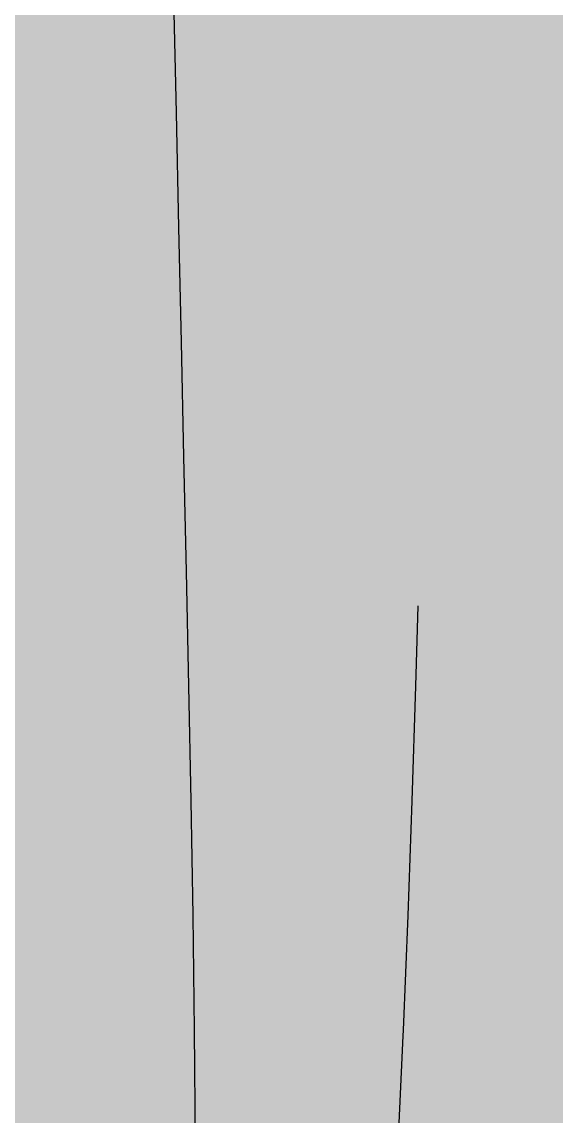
# Model space of a CAD drawing. Header units: inches. Extents: x 79.49066 to 79.49309, y 16.68944 to 16.6915.
# Drawn here: x 79.4924062 to 79.4924981, y 16.6910437 to 16.691232 of the extents above; entities that cross this region are included whole.
import ezdxf

# ---------------------------------------------------------------- set-up
doc = ezdxf.new("R2010")
doc.units = ezdxf.units.IN
doc.header["$MEASUREMENT"] = 0
doc.layers.add('Contours_csv_excel_file_grd', color=7, linetype='CONTINUOUS')

msp = doc.modelspace()

# ---------------------------------------------------------------- hatches: boundary and pattern name
at = {"layer": 'Contours_csv_excel_file_grd', "true_color": 0x009b64}
msp.add_hatch(color=124, dxfattribs=at).paths.add_polyline_path([(79.49188692, 16.689519), (79.49189553, 16.68953874), (79.49189678, 16.68954111), (79.49190607, 16.68955847), (79.49190624, 16.68955874), (79.49191661, 16.68957476), (79.49191881, 16.68957821), (79.49192579, 16.68958779), (79.49193319, 16.68959795), (79.49193643, 16.68960201), (79.49194454, 16.68961252), (79.49194853, 16.68961769), (79.49195626, 16.6896272), (79.49196322, 16.68963628), (79.49196409, 16.68963742), (79.49197609, 16.68965374), (79.4919785, 16.68965716), (79.49198114, 16.68966103), (79.49199197, 16.6896769), (79.49199591, 16.68968282), (79.49199993, 16.68968901), (79.49200488, 16.68969664), (79.49201574, 16.68971433), (79.49201695, 16.68971637), (79.49201861, 16.68971933), (79.49202803, 16.68973611), (79.49203557, 16.68975052), (79.49203698, 16.68975336), (79.49203823, 16.68975585), (79.49204775, 16.68977559), (79.49205534, 16.68979225), (79.49205539, 16.68979236), (79.4920567, 16.68979532), (79.49206512, 16.68981506), (79.49207306, 16.6898348), (79.49207381, 16.68983671), (79.49207522, 16.68984036), (79.49208055, 16.68985454), (79.49208759, 16.68987427), (79.49209233, 16.68988843), (79.49209421, 16.68989401), (79.49209504, 16.68989662), (79.49210042, 16.68991375), (79.49210627, 16.68993348), (79.49211105, 16.68995059), (79.49211178, 16.68995322), (79.49211487, 16.68996476), (79.49211703, 16.68997296), (79.49212204, 16.6899927), (79.49212688, 16.69001243), (79.49213022, 16.69002645), (79.49213158, 16.69003217), (79.4921347, 16.69004549), (79.4921362, 16.69005191), (79.4921408, 16.69007165), (79.4921454, 16.69009138), (79.49215005, 16.69011112), (79.49215042, 16.69011266), (79.49215452, 16.69012974), (79.49215479, 16.69013086), (79.49215966, 16.6901506), (79.4921647, 16.69017033), (79.49216991, 16.69019007), (79.49217094, 16.69019389), (79.49217435, 16.69020648), (79.49217526, 16.69020981), (79.49218076, 16.69022955), (79.49218635, 16.69024928), (79.49219152, 16.69026718), (79.49219205, 16.69026902), (79.49219417, 16.69027627), (79.49219787, 16.69028876), (79.49220384, 16.69030849), (79.49220999, 16.69032823), (79.49221204, 16.69033459), (79.492214, 16.6903407), (79.49221636, 16.69034797), (79.49222294, 16.69036771), (79.49222961, 16.69038744), (79.49223263, 16.69039668), (79.49223383, 16.69040036), (79.49223605, 16.69040718), (79.4922426, 16.69042692), (79.49224929, 16.69044666), (79.49225292, 16.69045725), (79.49225365, 16.69045938), (79.49225608, 16.69046639), (79.49226299, 16.69048613), (79.4922701, 16.69050587), (79.49227316, 16.69051407), (79.49227348, 16.69051492), (79.49227749, 16.69052561), (79.4922852, 16.69054534), (79.49229329, 16.69056508), (79.4922933, 16.6905651), (79.49229353, 16.69056564), (79.49230175, 16.69058482), (79.49231057, 16.69060456), (79.49231313, 16.69061015), (79.49231403, 16.69061208), (79.49231972, 16.69062429), (79.49232914, 16.69064403), (79.49233296, 16.69065188), (79.49233454, 16.69065507), (79.49233884, 16.69066377), (79.49234874, 16.69068351), (79.49235278, 16.69069154), (79.49235503, 16.69069595), (79.49235873, 16.69070324), (79.49236867, 16.69072298), (79.49237261, 16.69073104), (79.49237513, 16.69073619), (79.49237831, 16.69074272), (79.49238719, 16.69076245), (79.49239243, 16.69077575), (79.49239508, 16.69078219), (79.49239537, 16.69078299), (79.4924023, 16.69080193), (79.49240903, 16.69082167), (79.49241226, 16.69083182), (79.49241543, 16.6908414), (79.49241887, 16.69085268), (79.49242146, 16.69086114), (79.49242677, 16.69088088), (79.49242966, 16.69090062), (79.49243165, 16.69092035), (79.49243209, 16.69092611), (79.49243319, 16.69094009), (79.49243435, 16.69095983), (79.49243518, 16.69097957), (79.4924357, 16.6909993), (79.49243595, 16.69101904), (79.49243598, 16.69103878), (79.49243584, 16.69105852), (79.49243557, 16.69107825), (79.49243522, 16.69109799), (79.49243483, 16.69111773), (79.49243442, 16.69113746), (79.492434, 16.6911572), (79.49243365, 16.69117339), (79.49243357, 16.69117694), (79.49243314, 16.69119668), (79.49243269, 16.69121641), (79.49243223, 16.69123615), (79.49243209, 16.69124234), (79.49243176, 16.69125589), (79.49243129, 16.69127563), (79.49243081, 16.69129536), (79.49243035, 16.6913151), (79.49242991, 16.69133484), (79.49242951, 16.69135458), (79.49242917, 16.69137431), (79.4924289, 16.69139405), (79.49242873, 16.69141379), (79.49242869, 16.69143353), (79.49242878, 16.69145326), (79.49242903, 16.691473), (79.49237291, 16.691473), (79.4923737, 16.69145326), (79.49237467, 16.69143353), (79.49237579, 16.69141379), (79.49237702, 16.69139405), (79.49237835, 16.69137431), (79.49237975, 16.69135458), (79.49238119, 16.69133484), (79.49238264, 16.6913151), (79.4923841, 16.69129536), (79.49238554, 16.69127563), (79.49238695, 16.69125589), (79.49238789, 16.69124234), (79.49238832, 16.69123615), (79.49238964, 16.69121641), (79.49239094, 16.69119668), (79.4923922, 16.69117694), (79.49239243, 16.69117339), (79.49239347, 16.6911572), (79.49239477, 16.69113746), (79.4923961, 16.69111773), (79.49239747, 16.69109799), (79.49239886, 16.69107825), (79.49240021, 16.69105852), (79.49240146, 16.69103878), (79.49240251, 16.69101904), (79.4924033, 16.6909993), (79.49240378, 16.69097957), (79.49240389, 16.69095983), (79.49240358, 16.69094009), (79.49240301, 16.69092611), (79.49240278, 16.69092035), (79.49240133, 16.69090062), (79.49239874, 16.69088088), (79.4923946, 16.69086114), (79.49239243, 16.69085268), (79.4923897, 16.6908414), (79.4923871, 16.69083182), (79.49238435, 16.69082167), (79.4923786, 16.69080193), (79.49237261, 16.69078299), (79.49237237, 16.69078219), (79.49236997, 16.69077575), (79.49236501, 16.69076245), (79.49235596, 16.69074272), (79.49235278, 16.69073619), (79.49235025, 16.69073104), (79.4923463, 16.69072298), (79.49233657, 16.69070324), (79.49233296, 16.69069595), (79.4923308, 16.69069154), (79.49232687, 16.69068351), (79.49231729, 16.69066377), (79.49231313, 16.69065507), (79.49231162, 16.69065188), (79.49230792, 16.69064403), (79.49229881, 16.69062429), (79.4922933, 16.69061208), (79.49229245, 16.69061015), (79.49228996, 16.69060456), (79.49228143, 16.69058482), (79.49227348, 16.69056564), (79.49227326, 16.6905651), (79.49227325, 16.69056508), (79.4922654, 16.69054534), (79.49225788, 16.69052561), (79.49225397, 16.69051492), (79.49225365, 16.69051407), (79.49225066, 16.69050587), (79.49224369, 16.69048613), (79.49223691, 16.69046639), (79.49223454, 16.69045938), (79.49223383, 16.69045725), (79.49223028, 16.69044666), (79.49222377, 16.69042692), (79.49221739, 16.69040718), (79.49221519, 16.69040036), (79.492214, 16.69039668), (79.49221104, 16.69038744), (79.49220465, 16.69036771), (79.49219834, 16.69034797), (79.49219608, 16.6903407), (79.49219417, 16.69033459), (79.49219222, 16.69032823), (79.49218627, 16.69030849), (79.4921805, 16.69028876), (79.49217694, 16.69027627), (79.49217487, 16.69026902), (79.49217435, 16.69026718), (79.49216937, 16.69024928), (79.49216397, 16.69022955), (79.49215869, 16.69020981), (79.49215782, 16.69020648), (79.49215452, 16.69019389), (79.49215353, 16.69019007), (79.49214852, 16.69017033), (79.49214365, 16.6901506), (79.49213894, 16.69013086), (79.49213868, 16.69012974), (79.4921347, 16.69011266), (79.49213434, 16.69011112), (79.49212983, 16.69009138), (79.49212535, 16.69007165), (79.49212084, 16.69005191), (79.49211935, 16.69004549), (79.49211625, 16.69003217), (79.49211487, 16.69002645), (79.4921115, 16.69001243), (79.49210654, 16.6899927), (79.49210132, 16.68997296), (79.49209903, 16.68996476), (79.49209581, 16.68995322), (79.49209504, 16.68995059), (79.49208998, 16.68993348), (79.49208379, 16.68991375), (79.49207805, 16.68989662), (79.49207718, 16.68989401), (79.49207522, 16.68988843), (79.49207013, 16.68987427), (79.4920626, 16.68985454), (79.49205687, 16.68984036), (79.49205539, 16.68983671), (79.49205459, 16.6898348), (79.49204607, 16.68981506), (79.49203702, 16.68979532), (79.49203561, 16.68979236), (79.49203557, 16.68979225), (79.49202738, 16.68977559), (79.49201709, 16.68975585), (79.49201574, 16.68975336), (79.49201414, 16.68975052), (79.49200602, 16.68973611), (79.49199591, 16.68971933), (79.49199406, 16.68971637), (79.49199274, 16.68971433), (79.49198123, 16.68969664), (79.49197609, 16.68968901), (79.49197176, 16.68968282), (79.49196762, 16.6896769), (79.49195626, 16.68966103), (79.4919533, 16.68965716), (79.49195054, 16.68965374), (79.49193737, 16.68963742), (79.49193643, 16.68963628), (79.49192878, 16.6896272), (79.49192076, 16.68961769), (79.49191661, 16.68961252), (79.49190783, 16.68960201), (79.49190443, 16.68959795), (79.49189678, 16.68958779), (79.49188933, 16.68957821), (79.49188714, 16.68957476), (79.49187696, 16.68955874), (79.49187679, 16.68955847), (79.49186832, 16.68954111), (79.49186715, 16.68953874), (79.49185933, 16.689519)])
at = {"layer": 'Contours_csv_excel_file_grd', "true_color": 0x008a75}
msp.add_hatch(color=136, dxfattribs=at).paths.add_polyline_path([(79.49191487, 16.689519), (79.49191661, 16.68952283), (79.49192384, 16.68953874), (79.49192513, 16.68954111), (79.49193461, 16.68955847), (79.49193643, 16.68956132), (79.49194488, 16.68957476), (79.49194705, 16.68957821), (79.49195626, 16.68959125), (79.49196089, 16.68959795), (79.49196387, 16.68960201), (79.49197541, 16.68961769), (79.49197609, 16.68961858), (79.49198232, 16.6896272), (79.49198972, 16.68963742), (79.49199591, 16.68964631), (79.49200099, 16.68965374), (79.49200333, 16.68965716), (79.49201574, 16.68967602), (79.49201631, 16.6896769), (79.49202001, 16.68968282), (79.49202865, 16.68969664), (79.49203557, 16.68970858), (79.49203874, 16.68971433), (79.49203987, 16.68971637), (79.49204992, 16.68973611), (79.49205539, 16.68974746), (79.4920568, 16.68975052), (79.49205926, 16.68975585), (79.49206804, 16.68977559), (79.49207511, 16.68979236), (79.49207522, 16.68979261), (79.49207633, 16.68979532), (79.49208414, 16.68981506), (79.49209153, 16.6898348), (79.49209352, 16.68984036), (79.49209504, 16.6898446), (79.49209851, 16.68985454), (79.49210509, 16.68987427), (79.49211127, 16.68989401), (79.49211205, 16.68989662), (79.49211487, 16.68990611), (79.49211709, 16.68991375), (79.49212258, 16.68993348), (79.49212778, 16.68995322), (79.49213068, 16.68996476), (79.49213275, 16.68997296), (79.4921347, 16.68998088), (79.49213756, 16.6899927), (79.49214227, 16.69001243), (79.49214694, 16.69003217), (79.49215008, 16.69004549), (79.49215159, 16.69005191), (79.49215452, 16.6900643), (79.49215627, 16.69007165), (79.49216099, 16.69009138), (79.49216576, 16.69011112), (79.49217036, 16.69012974), (79.49217063, 16.69013086), (79.49217435, 16.69014548), (79.49217566, 16.6901506), (79.49218088, 16.69017033), (79.49218629, 16.69019007), (79.49219092, 16.69020648), (79.49219187, 16.69020981), (79.49219417, 16.69021786), (79.49219758, 16.69022955), (79.49220338, 16.69024928), (79.49220926, 16.69026902), (79.49221145, 16.69027627), (79.492214, 16.69028467), (79.49221525, 16.69028876), (79.49222138, 16.69030849), (79.49222772, 16.69032823), (79.49223188, 16.6903407), (79.49223383, 16.69034653), (79.49223431, 16.69034797), (79.4922411, 16.69036771), (79.49224789, 16.69038744), (79.49225225, 16.69040036), (79.49225365, 16.6904045), (79.49225457, 16.69040718), (79.49226139, 16.69042692), (79.49226829, 16.69044666), (79.49227275, 16.69045938), (79.49227348, 16.69046147), (79.49227521, 16.69046639), (79.49228222, 16.69048613), (79.49228945, 16.69050587), (79.49229291, 16.69051492), (79.4922933, 16.69051595), (79.49229701, 16.69052561), (79.49230496, 16.69054534), (79.49231313, 16.69056466), (79.49231331, 16.69056508), (79.49231332, 16.6905651), (79.49232208, 16.69058482), (79.49233121, 16.69060456), (79.49233296, 16.69060824), (79.49233388, 16.69061015), (79.49234071, 16.69062429), (79.49235047, 16.69064403), (79.49235278, 16.69064864), (79.49235444, 16.69065188), (79.4923605, 16.69066377), (79.49237067, 16.69068351), (79.49237261, 16.69068728), (79.49237482, 16.69069154), (79.4923809, 16.69070324), (79.49239097, 16.69072298), (79.49239243, 16.69072598), (79.49239494, 16.69073104), (79.49240073, 16.69074272), (79.49240985, 16.69076245), (79.49241226, 16.69076817), (79.4924156, 16.69077575), (79.49241843, 16.69078219), (79.49242644, 16.69080193), (79.49243209, 16.69081682), (79.492434, 16.69082167), (79.49243767, 16.69083182), (79.49244113, 16.6908414), (79.49244759, 16.69086114), (79.49245191, 16.69087718), (79.49245294, 16.69088088), (79.49245699, 16.69090062), (79.49246016, 16.69092035), (79.49246092, 16.69092611), (79.49246279, 16.69094009), (79.49246501, 16.69095983), (79.49246687, 16.69097957), (79.49246844, 16.6909993), (79.49246976, 16.69101904), (79.49247086, 16.69103878), (79.49247174, 16.69105754), (79.49247179, 16.69105852), (79.49247258, 16.69107825), (79.49247328, 16.69109799), (79.4924739, 16.69111773), (79.49247446, 16.69113746), (79.49247499, 16.6911572), (79.49247549, 16.69117694), (79.49247598, 16.69119668), (79.49247645, 16.69121641), (79.49247691, 16.69123615), (79.49247705, 16.69124234), (79.49247737, 16.69125589), (79.49247784, 16.69127563), (79.49247832, 16.69129536), (79.49247883, 16.6913151), (79.49247938, 16.69133484), (79.49247998, 16.69135458), (79.49248065, 16.69137431), (79.4924814, 16.69139405), (79.49248226, 16.69141379), (79.49248322, 16.69143353), (79.49248432, 16.69145326), (79.49248557, 16.691473), (79.49242903, 16.691473), (79.49242878, 16.69145326), (79.49242869, 16.69143353), (79.49242873, 16.69141379), (79.4924289, 16.69139405), (79.49242917, 16.69137431), (79.49242951, 16.69135458), (79.49242991, 16.69133484), (79.49243035, 16.6913151), (79.49243081, 16.69129536), (79.49243129, 16.69127563), (79.49243176, 16.69125589), (79.49243209, 16.69124234), (79.49243223, 16.69123615), (79.49243269, 16.69121641), (79.49243314, 16.69119668), (79.49243357, 16.69117694), (79.492434, 16.6911572), (79.49243442, 16.69113746), (79.49243483, 16.69111773), (79.49243522, 16.69109799), (79.49243557, 16.69107825), (79.49243584, 16.69105852), (79.49243584, 16.69105754), (79.49243598, 16.69103878), (79.49243595, 16.69101904), (79.4924357, 16.6909993), (79.49243518, 16.69097957), (79.49243435, 16.69095983), (79.49243319, 16.69094009), (79.49243209, 16.69092611), (79.49243165, 16.69092035), (79.49242966, 16.69090062), (79.49242677, 16.69088088), (79.49242578, 16.69087718), (79.49242146, 16.69086114), (79.49241543, 16.6908414), (79.49241226, 16.69083182), (79.49240903, 16.69082167), (79.49240738, 16.69081682), (79.4924023, 16.69080193), (79.49239508, 16.69078219), (79.49239243, 16.69077575), (79.49238945, 16.69076817), (79.49238719, 16.69076245), (79.49237831, 16.69074272), (79.49237261, 16.69073104), (79.49237014, 16.69072598), (79.49236867, 16.69072298), (79.49235873, 16.69070324), (79.49235278, 16.69069154), (79.49235064, 16.69068728), (79.49234874, 16.69068351), (79.49233884, 16.69066377), (79.49233296, 16.69065188), (79.49233138, 16.69064864), (79.49232914, 16.69064403), (79.49231972, 16.69062429), (79.49231313, 16.69061015), (79.49231225, 16.69060824), (79.49231057, 16.69060456), (79.49230175, 16.69058482), (79.4922933, 16.6905651), (79.49229329, 16.69056508), (79.49229312, 16.69056466), (79.4922852, 16.69054534), (79.49227749, 16.69052561), (79.49227387, 16.69051595), (79.49227348, 16.69051492), (79.4922701, 16.69050587), (79.49226299, 16.69048613), (79.49225608, 16.69046639), (79.49225437, 16.69046147), (79.49225365, 16.69045938), (79.49224929, 16.69044666), (79.4922426, 16.69042692), (79.49223605, 16.69040718), (79.49223518, 16.6904045), (79.49223383, 16.69040036), (79.49222961, 16.69038744), (79.49222294, 16.69036771), (79.49221636, 16.69034797), (79.49221589, 16.69034653), (79.492214, 16.6903407), (79.49220999, 16.69032823), (79.49220384, 16.69030849), (79.49219787, 16.69028876), (79.49219666, 16.69028467), (79.49219417, 16.69027627), (79.49219205, 16.69026902), (79.49218635, 16.69024928), (79.49218076, 16.69022955), (79.4921775, 16.69021786), (79.49217526, 16.69020981), (79.49217435, 16.69020648), (79.49216991, 16.69019007), (79.4921647, 16.69017033), (79.49215966, 16.6901506), (79.4921584, 16.69014548), (79.49215479, 16.69013086), (79.49215452, 16.69012974), (79.49215005, 16.69011112), (79.4921454, 16.69009138), (79.4921408, 16.69007165), (79.49213909, 16.6900643), (79.4921362, 16.69005191), (79.4921347, 16.69004549), (79.49213158, 16.69003217), (79.49212688, 16.69001243), (79.49212204, 16.6899927), (79.49211904, 16.68998088), (79.49211703, 16.68997296), (79.49211487, 16.68996476), (79.49211178, 16.68995322), (79.49210627, 16.68993348), (79.49210042, 16.68991375), (79.49209802, 16.68990611), (79.49209504, 16.68989662), (79.49209421, 16.68989401), (79.49208759, 16.68987427), (79.49208055, 16.68985454), (79.49207681, 16.6898446), (79.49207522, 16.68984036), (79.49207306, 16.6898348), (79.49206512, 16.68981506), (79.4920567, 16.68979532), (79.4920555, 16.68979261), (79.49205539, 16.68979236), (79.49204775, 16.68977559), (79.49203823, 16.68975585), (79.49203557, 16.68975052), (79.49203396, 16.68974746), (79.49202803, 16.68973611), (79.49201695, 16.68971637), (79.49201574, 16.68971433), (79.49201221, 16.68970858), (79.49200488, 16.68969664), (79.49199591, 16.68968282), (79.49199197, 16.6896769), (79.49199137, 16.68967602), (79.4919785, 16.68965716), (79.49197609, 16.68965374), (79.49197063, 16.68964631), (79.49196409, 16.68963742), (79.49195626, 16.6896272), (79.49194925, 16.68961858), (79.49194853, 16.68961769), (79.49193643, 16.68960201), (79.49193319, 16.68959795), (79.4919283, 16.68959125), (79.49191881, 16.68957821), (79.49191661, 16.68957476), (79.49190791, 16.68956132), (79.49190607, 16.68955847), (79.49189678, 16.68954111), (79.49189553, 16.68953874), (79.49188859, 16.68952283), (79.49188692, 16.689519)])
at = {"layer": 'Contours_csv_excel_file_grd', "true_color": 0x007a85}
msp.add_hatch(color=136, dxfattribs=at).paths.add_polyline_path([(79.49194252, 16.689519), (79.49194427, 16.68952283), (79.49195151, 16.68953874), (79.49195626, 16.68954747), (79.49196218, 16.68955847), (79.49196395, 16.68956132), (79.49197448, 16.68957821), (79.49197609, 16.68958055), (79.49198335, 16.68959125), (79.4919879, 16.68959795), (79.49199591, 16.68960929), (79.49200175, 16.68961769), (79.49200236, 16.68961858), (79.4920153, 16.68963742), (79.49201574, 16.68963807), (79.49202119, 16.68964631), (79.49202836, 16.68965716), (79.49203557, 16.6896685), (79.49204021, 16.68967602), (79.49204075, 16.6896769), (79.49205246, 16.68969664), (79.49205539, 16.68970214), (79.4920586, 16.68970858), (79.49206248, 16.68971637), (79.4920716, 16.68973611), (79.49207522, 16.68974425), (79.49207659, 16.68974746), (79.49208019, 16.68975585), (79.49208828, 16.68977559), (79.4920949, 16.68979261), (79.49209504, 16.68979298), (79.49209592, 16.68979532), (79.49210316, 16.68981506), (79.49211001, 16.6898348), (79.49211325, 16.6898446), (79.49211487, 16.68984951), (79.49211649, 16.68985454), (79.49212262, 16.68987427), (79.49212838, 16.68989401), (79.4921317, 16.68990611), (79.4921338, 16.68991375), (79.4921347, 16.68991714), (79.49213891, 16.68993348), (79.49214378, 16.68995322), (79.49214847, 16.68997296), (79.49215032, 16.68998088), (79.49215308, 16.6899927), (79.49215452, 16.68999884), (79.49215767, 16.69001243), (79.49216229, 16.69003217), (79.49216699, 16.69005191), (79.49216999, 16.6900643), (79.49217176, 16.69007165), (79.49217435, 16.69008225), (79.49217659, 16.69009138), (79.49218146, 16.69011112), (79.49218644, 16.69013086), (79.49219029, 16.69014548), (79.49219163, 16.6901506), (79.49219417, 16.69015992), (79.49219705, 16.69017033), (79.49220269, 16.69019007), (79.49220852, 16.69020981), (79.49221093, 16.69021786), (79.492214, 16.69022808), (79.49221445, 16.69022955), (79.49222045, 16.69024928), (79.49222649, 16.69026902), (79.49223134, 16.69028467), (79.49223261, 16.69028876), (79.49223383, 16.69029259), (79.49223889, 16.69030849), (79.49224538, 16.69032823), (79.49225162, 16.69034653), (79.49225211, 16.69034797), (79.49225365, 16.69035236), (79.49225903, 16.69036771), (79.492266, 16.69038744), (79.49227207, 16.6904045), (79.49227302, 16.69040718), (79.49227348, 16.69040845), (79.4922802, 16.69042692), (79.49228732, 16.69044666), (79.49229256, 16.69046147), (79.4922933, 16.69046358), (79.4922943, 16.69046639), (79.49230134, 16.69048613), (79.49230871, 16.69050587), (79.49231267, 16.69051595), (79.49231313, 16.69051714), (79.49231648, 16.69052561), (79.4923247, 16.69054534), (79.49233296, 16.69056417), (79.49233318, 16.69056466), (79.49233337, 16.69056508), (79.4923425, 16.69058482), (79.49235199, 16.69060456), (79.49235278, 16.69060618), (79.49235382, 16.69060824), (79.49236187, 16.69062429), (79.49237197, 16.69064403), (79.49237261, 16.69064526), (79.49237438, 16.69064864), (79.49238233, 16.69066377), (79.49239243, 16.69068291), (79.49239275, 16.69068351), (79.49239476, 16.69068728), (79.49240325, 16.69070324), (79.49241226, 16.69072056), (79.49241355, 16.69072298), (79.49241509, 16.69072598), (79.49242366, 16.69074272), (79.49243209, 16.69076012), (79.49243327, 16.69076245), (79.49243595, 16.69076817), (79.49244254, 16.69078219), (79.49245121, 16.69080193), (79.49245191, 16.69080366), (79.49245745, 16.69081682), (79.49245949, 16.69082167), (79.49246707, 16.6908414), (79.49247174, 16.69085513), (79.49247386, 16.69086114), (79.49247869, 16.69087718), (79.4924798, 16.69088088), (79.4924848, 16.69090062), (79.49248907, 16.69092035), (79.49249157, 16.69093371), (79.49249282, 16.69094009), (79.49249617, 16.69095983), (79.49249913, 16.69097957), (79.49250178, 16.6909993), (79.49250417, 16.69101904), (79.49250634, 16.69103878), (79.49250822, 16.69105754), (79.49250832, 16.69105852), (79.49251016, 16.69107825), (79.49251139, 16.69109247), (79.49251189, 16.69109799), (79.49251353, 16.69111773), (79.4925151, 16.69113746), (79.49251661, 16.6911572), (79.49251808, 16.69117694), (79.49251953, 16.69119668), (79.49252095, 16.69121641), (79.49252236, 16.69123615), (79.49252378, 16.69125589), (79.49252521, 16.69127563), (79.49252665, 16.69129536), (79.49252814, 16.6913151), (79.49252966, 16.69133484), (79.49253122, 16.69135417), (79.49253125, 16.69135458), (79.49253292, 16.69137431), (79.49253467, 16.69139405), (79.49253652, 16.69141379), (79.49253848, 16.69143353), (79.49254056, 16.69145326), (79.49254277, 16.691473), (79.49248557, 16.691473), (79.49248432, 16.69145326), (79.49248322, 16.69143353), (79.49248226, 16.69141379), (79.4924814, 16.69139405), (79.49248065, 16.69137431), (79.49247998, 16.69135458), (79.49247997, 16.69135417), (79.49247938, 16.69133484), (79.49247883, 16.6913151), (79.49247832, 16.69129536), (79.49247784, 16.69127563), (79.49247737, 16.69125589), (79.49247691, 16.69123615), (79.49247645, 16.69121641), (79.49247598, 16.69119668), (79.49247549, 16.69117694), (79.49247499, 16.6911572), (79.49247446, 16.69113746), (79.4924739, 16.69111773), (79.49247328, 16.69109799), (79.49247309, 16.69109247), (79.49247258, 16.69107825), (79.49247179, 16.69105852), (79.49247174, 16.69105754), (79.49247086, 16.69103878), (79.49246976, 16.69101904), (79.49246844, 16.6909993), (79.49246687, 16.69097957), (79.49246501, 16.69095983), (79.49246279, 16.69094009), (79.49246194, 16.69093371), (79.49246016, 16.69092035), (79.49245699, 16.69090062), (79.49245294, 16.69088088), (79.49245191, 16.69087718), (79.49244759, 16.69086114), (79.49244563, 16.69085513), (79.49244113, 16.6908414), (79.492434, 16.69082167), (79.49243209, 16.69081682), (79.4924271, 16.69080366), (79.49242644, 16.69080193), (79.49241843, 16.69078219), (79.49241226, 16.69076817), (79.49240985, 16.69076245), (79.49240877, 16.69076012), (79.49240073, 16.69074272), (79.49239243, 16.69072598), (79.49239097, 16.69072298), (79.49238974, 16.69072056), (79.4923809, 16.69070324), (79.49237261, 16.69068728), (79.49237067, 16.69068351), (79.49237037, 16.69068291), (79.4923605, 16.69066377), (79.49235278, 16.69064864), (79.49235109, 16.69064526), (79.49235047, 16.69064403), (79.49234071, 16.69062429), (79.49233296, 16.69060824), (79.49233198, 16.69060618), (79.49233121, 16.69060456), (79.49232208, 16.69058482), (79.49231331, 16.69056508), (79.49231313, 16.69056466), (79.49231292, 16.69056417), (79.49230496, 16.69054534), (79.49229701, 16.69052561), (79.49229376, 16.69051714), (79.4922933, 16.69051595), (79.49228945, 16.69050587), (79.49228222, 16.69048613), (79.49227521, 16.69046639), (79.49227422, 16.69046358), (79.49227348, 16.69046147), (79.49226829, 16.69044666), (79.49226139, 16.69042692), (79.49225501, 16.69040845), (79.49225457, 16.69040718), (79.49225365, 16.6904045), (79.49224789, 16.69038744), (79.4922411, 16.69036771), (79.49223582, 16.69035236), (79.49223431, 16.69034797), (79.49223383, 16.69034653), (79.49222772, 16.69032823), (79.49222138, 16.69030849), (79.49221644, 16.69029259), (79.49221525, 16.69028876), (79.492214, 16.69028467), (79.49220926, 16.69026902), (79.49220338, 16.69024928), (79.49219758, 16.69022955), (79.49219715, 16.69022808), (79.49219417, 16.69021786), (79.49219187, 16.69020981), (79.49218629, 16.69019007), (79.49218088, 16.69017033), (79.49217812, 16.69015992), (79.49217566, 16.6901506), (79.49217435, 16.69014548), (79.49217063, 16.69013086), (79.49216576, 16.69011112), (79.49216099, 16.69009138), (79.49215881, 16.69008225), (79.49215627, 16.69007165), (79.49215452, 16.6900643), (79.49215159, 16.69005191), (79.49214694, 16.69003217), (79.49214227, 16.69001243), (79.49213903, 16.68999884), (79.49213756, 16.6899927), (79.4921347, 16.68998088), (79.49213275, 16.68997296), (79.49212778, 16.68995322), (79.49212258, 16.68993348), (79.49211804, 16.68991714), (79.49211709, 16.68991375), (79.49211487, 16.68990611), (79.49211127, 16.68989401), (79.49210509, 16.68987427), (79.49209851, 16.68985454), (79.49209676, 16.68984951), (79.49209504, 16.6898446), (79.49209153, 16.6898348), (79.49208414, 16.68981506), (79.49207633, 16.68979532), (79.49207537, 16.68979298), (79.49207522, 16.68979261), (79.49206804, 16.68977559), (79.49205926, 16.68975585), (79.49205539, 16.68974746), (79.49205384, 16.68974425), (79.49204992, 16.68973611), (79.49203987, 16.68971637), (79.49203557, 16.68970858), (79.49203184, 16.68970214), (79.49202865, 16.68969664), (79.49201631, 16.6896769), (79.49201574, 16.68967602), (79.49201079, 16.6896685), (79.49200333, 16.68965716), (79.49199591, 16.68964631), (79.49199017, 16.68963807), (79.49198972, 16.68963742), (79.49197609, 16.68961858), (79.49197541, 16.68961769), (79.49196923, 16.68960929), (79.49196089, 16.68959795), (79.49195626, 16.68959125), (79.4919487, 16.68958055), (79.49194705, 16.68957821), (79.49193643, 16.68956132), (79.49193461, 16.68955847), (79.49192861, 16.68954747), (79.49192384, 16.68953874), (79.49191661, 16.68952283), (79.49191487, 16.689519)])
at = {"layer": 'Contours_csv_excel_file_grd', "true_color": 0x000000}
for points in [[(79.49249175, 16.69122312), (79.49249208, 16.69122316), (79.4924921, 16.69122316), (79.49249238, 16.69122321), (79.49249239, 16.69122322), (79.49249264, 16.69122329), (79.49249264, 16.69122329), (79.49249287, 16.69122337), (79.49249287, 16.69122338), (79.49249305, 16.69122348), (79.49249307, 16.69122348), (79.49249321, 16.6912236), (79.49249323, 16.69122361), (79.49249334, 16.69122373), (79.49249336, 16.69122376), (79.49249345, 16.6912239), (79.49249348, 16.69122394), (79.49249355, 16.69122408), (79.49249358, 16.69122415), (79.49249364, 16.6912243), (79.49249367, 16.69122438), (79.49249371, 16.69122455), (79.49249373, 16.69122465), (79.49249376, 16.69122483), (79.49249378, 16.69122494), (79.4924938, 16.69122513), (79.49249384, 16.69122561), (79.49249383, 16.69122583), (79.49249382, 16.69122631), (79.49249379, 16.6912265), (79.49249378, 16.69122661), (79.49249374, 16.69122679), (79.49249372, 16.69122689), (79.49249367, 16.69122705), (79.49249365, 16.69122714), (79.49249358, 16.69122729), (79.49249356, 16.69122735), (79.49249347, 16.6912275), (79.49249345, 16.69122754), (79.49249334, 16.69122768), (79.49249332, 16.6912277), (79.49249318, 16.69122783), (79.49249316, 16.69122784), (79.49249298, 16.69122795), (79.49249297, 16.69122796), (79.49249274, 16.69122806), (79.49249273, 16.69122807), (79.49249247, 16.69122815), (79.49249247, 16.69122815), (79.49249216, 16.69122822), (79.49249215, 16.69122823), (79.49249182, 16.69122828), (79.49249177, 16.69122828), (79.49249127, 16.69122832), (79.49249104, 16.69122833), (79.49249027, 16.69122832), (79.49248993, 16.69122828), (79.49248991, 16.69122828), (79.49248964, 16.69122823), (79.49248963, 16.69122822), (79.49248937, 16.69122815), (79.49248937, 16.69122815), (79.49248915, 16.69122807), (79.49248914, 16.69122806), (79.49248896, 16.69122796), (79.49248895, 16.69122795), (79.49248881, 16.69122784), (79.49248879, 16.69122783), (79.49248868, 16.6912277), (79.49248865, 16.69122768), (79.49248856, 16.69122754), (79.49248853, 16.6912275), (79.49248846, 16.69122735), (79.49248843, 16.69122729), (79.49248838, 16.69122714), (79.49248835, 16.69122705), (79.49248831, 16.69122689), (79.49248828, 16.69122679), (79.49248825, 16.69122661), (79.49248823, 16.6912265), (79.49248822, 16.69122631), (79.49248818, 16.69122583), (79.49248818, 16.69122561), (79.4924882, 16.69122513), (79.49248822, 16.69122494), (79.49248823, 16.69122483), (79.49248827, 16.69122465), (79.49248829, 16.69122455), (79.49248834, 16.69122438), (79.49248836, 16.6912243), (79.49248843, 16.69122415), (79.49248846, 16.69122408), (79.49248854, 16.69122394), (79.49248857, 16.6912239), (79.49248868, 16.69122376), (79.4924887, 16.69122373), (79.49248884, 16.69122361), (79.49248886, 16.6912236), (79.49248904, 16.69122348), (79.49248905, 16.69122348), (79.49248927, 16.69122338), (79.49248928, 16.69122337), (79.49248955, 16.69122329), (79.49248955, 16.69122329), (79.49248985, 16.69122322), (79.49248987, 16.69122321), (79.49249019, 16.69122316), (79.49249024, 16.69122316), (79.49249075, 16.69122312), (79.49249098, 16.69122311)], [(79.49249173, 16.69121228), (79.49249165, 16.6912124), (79.49249163, 16.69121243), (79.49249137, 16.69121281), (79.49249133, 16.69121286), (79.49249107, 16.6912132), (79.49249102, 16.69121326), (79.49249076, 16.69121356), (79.49249068, 16.69121365), (79.49249042, 16.69121391), (79.49249032, 16.69121402), (79.49249008, 16.69121424), (79.49248995, 16.69121436), (79.49248971, 16.69121455), (79.49248955, 16.69121468), (79.49248933, 16.69121483), (79.49248913, 16.69121498), (79.49248894, 16.6912151), (79.49248869, 16.69121526), (79.49248853, 16.69121535), (79.49248824, 16.69121552), (79.49248812, 16.69121558), (79.49248776, 16.69121575), (79.49248769, 16.69121578), (79.49248727, 16.69121596), (79.49248725, 16.69121597), (79.49248678, 16.69121614), (79.49248675, 16.69121615), (79.4924863, 16.69121628), (79.49248622, 16.69121631), (79.49248581, 16.69121641), (79.49248567, 16.69121644), (79.4924853, 16.69121651), (79.4924851, 16.69121655), (79.49248477, 16.69121659), (79.49248452, 16.69121663), (79.49248423, 16.69121665), (79.49248391, 16.69121668), (79.49248366, 16.69121669), (79.49248329, 16.69121671), (79.49248278, 16.69121671), (79.49248273, 16.69121671), (79.49248229, 16.69121669), (79.49248215, 16.69121668), (79.49248181, 16.69121665), (79.49248161, 16.69121663), (79.49248134, 16.69121659), (79.49248108, 16.69121655), (79.49248087, 16.69121651), (79.49248057, 16.69121644), (79.49248042, 16.69121641), (79.49248007, 16.69121631), (79.49247999, 16.69121628), (79.49247959, 16.69121615), (79.49247956, 16.69121614), (79.49247914, 16.69121597), (79.49247913, 16.69121596), (79.49247874, 16.69121578), (79.49247868, 16.69121575), (79.49247836, 16.69121558), (79.49247826, 16.69121552), (79.49247799, 16.69121535), (79.49247785, 16.69121526), (79.49247763, 16.6912151), (79.49247747, 16.69121498), (79.49247729, 16.69121483), (79.49247711, 16.69121468), (79.49247696, 16.69121455), (79.49247677, 16.69121436), (79.49247665, 16.69121424), (79.49247645, 16.69121402), (79.49247636, 16.69121391), (79.49247615, 16.69121365), (79.49247608, 16.69121356), (79.49247587, 16.69121326), (79.49247582, 16.6912132), (79.49247561, 16.69121286), (79.49247557, 16.69121281), (79.49247537, 16.69121243), (79.49247535, 16.6912124), (79.49247529, 16.69121228)], [(79.49247408, 16.69120287), (79.49246526, 16.69120308), (79.49246554, 16.69121432), (79.49246553, 16.69121437), (79.49246551, 16.69121452), (79.49246549, 16.69121456), (79.49246543, 16.69121469), (79.49246538, 16.69121474), (79.49246528, 16.69121485), (79.49246519, 16.69121491), (79.49246507, 16.69121498), (79.49246493, 16.69121504), (79.4924648, 16.69121509), (79.49246462, 16.69121514), (79.49246449, 16.69121517), (79.49246424, 16.69121521), (79.49246413, 16.69121522), (79.49246379, 16.69121524), (79.49246371, 16.69121525), (79.49246328, 16.69121524), (79.49246308, 16.69121522), (79.49246291, 16.69121521), (79.49246275, 16.69121517), (79.4924626, 16.69121514), (79.49246248, 16.69121509), (79.49246235, 16.69121504), (79.49246227, 16.69121498), (79.49246215, 16.69121491), (79.4924621, 16.69121485), (79.49246201, 16.69121474), (79.49246199, 16.69121469), (79.49246193, 16.69121456), (79.49246192, 16.69121452), (79.49246189, 16.69121437), (79.49246189, 16.69121432), (79.49246162, 16.69120308), (79.49246161, 16.69120287)], [(79.49247729, 16.69120287), (79.49247728, 16.69120304), (79.49247728, 16.6912037), (79.49247728, 16.69120442), (79.49247728, 16.69120454), (79.49247732, 16.69120542), (79.49247742, 16.69120636), (79.49247744, 16.69120652), (79.49247755, 16.69120716), (79.49247756, 16.69120722), (79.49247769, 16.69120778), (79.49247774, 16.691208), (79.49247786, 16.69120837), (79.49247797, 16.69120872), (79.49247807, 16.69120895), (79.49247825, 16.69120937), (79.49247833, 16.69120951), (79.49247857, 16.69120995), (79.49247864, 16.69121004), (79.49247894, 16.69121046), (79.49247903, 16.69121055), (79.49247936, 16.69121091), (79.49247952, 16.69121104), (79.49247983, 16.6912113), (79.49248018, 16.69121152), (79.49248034, 16.69121162), (79.4924809, 16.69121187), (79.49248119, 16.69121197), (79.4924815, 16.69121207), (79.49248215, 16.6912122), (79.49248284, 16.69121227), (79.49248357, 16.69121228), (79.49247529, 16.69121228), (79.49247528, 16.69121227), (79.49247525, 16.6912122), (79.49247518, 16.69121207), (79.49247513, 16.69121197), (79.49247509, 16.69121187), (79.49247498, 16.69121162), (79.49247493, 16.69121152), (79.49247485, 16.6912113), (79.49247475, 16.69121104), (79.49247471, 16.69121091), (79.49247459, 16.69121055), (79.49247457, 16.69121046), (79.49247445, 16.69121004), (79.49247443, 16.69120995), (79.49247432, 16.69120951), (79.4924743, 16.69120937), (79.49247422, 16.69120895), (79.49247418, 16.69120872), (79.49247413, 16.69120837), (79.49247409, 16.691208), (79.49247407, 16.69120778), (79.49247403, 16.69120722), (79.49247402, 16.69120716), (79.492474, 16.69120652), (79.492474, 16.69120636), (79.49247399, 16.69120542), (79.49247397, 16.69120454), (79.49247398, 16.69120442), (79.492474, 16.6912037), (79.49247406, 16.69120304), (79.49247408, 16.69120287)], [(79.4924904, 16.69119671), (79.49249069, 16.69119673), (79.49249081, 16.69119675), (79.49249093, 16.69119678), (79.49249103, 16.69119681), (79.49249128, 16.6911969), (79.49249128, 16.6911969), (79.49249144, 16.691197), (79.49249145, 16.69119701), (79.49249159, 16.69119714), (79.49249161, 16.69119715), (79.4924917, 16.69119728), (79.49249181, 16.69119745), (79.49249181, 16.69119745), (79.49249188, 16.69119758), (79.49249197, 16.69119775), (79.49249209, 16.69119798), (79.49249218, 16.69119819), (79.4924924, 16.69119872), (79.49249242, 16.69119878), (79.49249269, 16.69119955), (79.49249272, 16.69119964), (79.49249283, 16.6912), (79.49249288, 16.69120016), (79.49249297, 16.6912005), (79.49249303, 16.69120072), (79.49249323, 16.69120167), (79.49249329, 16.69120196), (79.49249335, 16.69120233), (79.4924934, 16.69120262), (79.49249345, 16.69120306), (79.49249348, 16.6912033), (79.49249352, 16.69120384), (79.49249354, 16.691204), (79.49249356, 16.69120468), (79.49249357, 16.69120472), (79.49249357, 16.69120537), (79.49249357, 16.69120548), (79.49249355, 16.691206), (79.49249354, 16.69120625), (79.49249351, 16.69120662), (79.49249348, 16.69120698), (79.49249345, 16.69120723), (79.49249339, 16.69120768), (79.49249337, 16.69120782), (79.49249327, 16.69120834), (79.49249326, 16.6912084), (79.49249313, 16.69120896), (79.49249313, 16.69120896), (79.49249298, 16.69120951), (79.49249297, 16.69120953), (79.49249281, 16.69121004), (79.4924928, 16.69121005), (79.49249262, 16.69121053), (79.49249261, 16.69121056), (79.49249244, 16.69121095), (79.4924924, 16.69121105), (79.49249226, 16.69121133), (79.49249216, 16.69121153), (79.4924921, 16.69121165), (79.49249202, 16.69121179), (79.49249195, 16.69121191), (79.49249191, 16.69121199), (79.49249189, 16.69121201), (79.49249184, 16.6912121), (79.49249176, 16.69121223), (79.49249173, 16.69121228), (79.49248357, 16.69121228), (79.49248443, 16.69121223), (79.49248523, 16.6912121), (79.4924856, 16.69121201), (79.49248567, 16.69121199), (79.49248595, 16.69121191), (79.49248629, 16.69121179), (79.4924866, 16.69121165), (79.49248682, 16.69121153), (79.49248719, 16.69121133), (79.49248759, 16.69121105), (79.49248773, 16.69121095), (79.49248818, 16.69121056), (79.49248821, 16.69121053), (79.49248864, 16.69121005), (79.49248865, 16.69121004), (79.49248901, 16.69120953), (79.49248903, 16.69120951), (79.49248933, 16.69120896), (79.49248933, 16.69120896), (79.49248957, 16.6912084), (79.49248959, 16.69120834), (79.49248976, 16.69120782), (79.4924898, 16.69120768), (79.4924899, 16.69120723), (79.49248995, 16.69120698), (79.49249, 16.69120662), (79.49249006, 16.69120625), (79.49249007, 16.691206), (79.49249011, 16.69120548), (79.49249011, 16.69120537), (79.49249011, 16.69120472), (79.49249011, 16.69120468), (79.49249008, 16.691204), (79.49249007, 16.69120384), (79.49249002, 16.6912033), (79.49249, 16.69120306), (79.49248992, 16.69120262), (79.49248988, 16.69120233), (79.49248979, 16.69120196), (79.49248972, 16.69120167), (79.49248944, 16.69120072), (79.49248937, 16.6912005), (79.49248925, 16.69120016), (79.49248919, 16.6912), (79.49248904, 16.69119964), (79.492489, 16.69119955), (79.49248864, 16.69119878), (79.49248861, 16.69119872), (79.49248831, 16.69119819), (79.4924882, 16.69119798), (79.49248808, 16.69119775), (79.49248801, 16.69119758), (79.49248799, 16.69119745), (79.49248799, 16.69119745), (79.49248801, 16.69119728), (79.49248808, 16.69119715), (79.49248808, 16.69119714), (79.4924882, 16.69119701), (79.49248822, 16.691197), (79.49248838, 16.6911969), (79.49248838, 16.6911969), (79.49248861, 16.69119681), (79.49248879, 16.69119678), (79.49248891, 16.69119675), (79.49248922, 16.69119673), (79.49248957, 16.69119671), (79.49248965, 16.6911967)], [(79.49247631, 16.69119865), (79.49247665, 16.6911987), (79.49247692, 16.69119878), (79.49247712, 16.6911989), (79.49247716, 16.69119896), (79.49247719, 16.69119899), (79.49247726, 16.69119907), (79.49247726, 16.69119907), (79.49247732, 16.69119919), (79.49247736, 16.69119929), (79.49247738, 16.69119936), (79.49247743, 16.69119955), (79.49247743, 16.69119958), (79.49247745, 16.69119983), (79.49247746, 16.69119987), (79.49247745, 16.69120012), (79.49247745, 16.69120045), (79.49247744, 16.69120083), (79.49247736, 16.69120186), (79.49247731, 16.69120242), (79.49247729, 16.69120287), (79.49246161, 16.69120287), (79.4924616, 16.69120242), (79.49246159, 16.69120186), (79.49246156, 16.69120083), (79.49246155, 16.69120045), (79.49246157, 16.69120012), (79.49246163, 16.69119987), (79.49246163, 16.69119983), (79.49246175, 16.69119958), (79.49246177, 16.69119955), (79.49246191, 16.69119936), (79.49246201, 16.69119929), (79.49246213, 16.69119919), (79.49246239, 16.69119907), (79.4924624, 16.69119907), (79.49246272, 16.69119899), (79.4924631, 16.69119896), (79.49246525, 16.6911989), (79.49247024, 16.69119878), (79.49247368, 16.6911987), (79.49247557, 16.69119865), (79.49247589, 16.69119864)], [(79.4924905, 16.69118857), (79.49249047, 16.6911886), (79.49249015, 16.69118893), (79.49249003, 16.69118904), (79.49248969, 16.69118934), (79.49248956, 16.69118945), (79.49248921, 16.69118972), (79.49248905, 16.69118984), (79.4924887, 16.69119008), (79.4924885, 16.6911902), (79.49248816, 16.69119041), (79.49248793, 16.69119053), (79.49248759, 16.69119072), (79.49248733, 16.69119084), (79.49248699, 16.69119101), (79.49248671, 16.69119113), (79.49248637, 16.69119127), (79.49248605, 16.69119139), (79.49248572, 16.69119151), (79.49248536, 16.69119163), (79.49248504, 16.69119173), (79.49248463, 16.69119184), (79.49248434, 16.69119193), (79.49248386, 16.69119204), (79.49248361, 16.6911921), (79.49248307, 16.69119221), (79.49248285, 16.69119225), (79.49248226, 16.69119235), (79.49248208, 16.69119239), (79.4924814, 16.69119248), (79.49248047, 16.6911926), (79.49247973, 16.69119267), (79.49247878, 16.69119275), (79.49247792, 16.69119279), (79.49247702, 16.69119283), (79.49247513, 16.69119284), (79.49247468, 16.69119283), (79.49247335, 16.69119279), (79.49247282, 16.69119275), (79.49247168, 16.69119267), (79.49247115, 16.6911926), (79.49247012, 16.69119248), (79.49246956, 16.69119239), (79.49246938, 16.69119235), (79.49246888, 16.69119225), (79.49246867, 16.69119221), (79.49246823, 16.6911921), (79.49246799, 16.69119204), (79.49246761, 16.69119193), (79.49246734, 16.69119184), (79.49246701, 16.69119173), (79.49246672, 16.69119163), (79.49246643, 16.69119151), (79.49246612, 16.69119139), (79.49246587, 16.69119127), (79.49246556, 16.69119113), (79.49246533, 16.69119101), (79.49246502, 16.69119084), (79.49246482, 16.69119072), (79.49246452, 16.69119053), (79.49246435, 16.69119041), (79.49246404, 16.6911902), (79.4924639, 16.69119008), (79.4924636, 16.69118984), (79.49246347, 16.69118972), (79.49246318, 16.69118945), (79.49246308, 16.69118934), (79.4924628, 16.69118904), (79.49246272, 16.69118893), (79.49246245, 16.6911886), (79.49246242, 16.69118857)], [(79.49247814, 16.69117535), (79.49247644, 16.69117537), (79.49247515, 16.69117542), (79.49247514, 16.69117542), (79.4924739, 16.6911755), (79.4924727, 16.69117561), (79.49247154, 16.69117576), (79.49247088, 16.69117587), (79.49247044, 16.69117595), (79.49246941, 16.6911762), (79.49246893, 16.69117635), (79.49246846, 16.6911765), (79.4924676, 16.69117686), (79.49246758, 16.69117687), (79.49246717, 16.69117707), (79.49246679, 16.69117729), (79.49246664, 16.69117739), (79.49246643, 16.69117753), (79.49246609, 16.69117778), (79.4924659, 16.69117794), (79.49246577, 16.69117805), (79.49246548, 16.69117834), (79.49246531, 16.69117853), (79.49246521, 16.69117864), (79.49246496, 16.69117896), (79.49246484, 16.69117914), (79.49246474, 16.6911793), (79.49246455, 16.69117966), (79.4924645, 16.69117979), (79.4924644, 16.69118005), (79.49246427, 16.69118046), (79.49246427, 16.69118046), (79.49246417, 16.69118089), (79.49246413, 16.69118117), (79.49246411, 16.69118135), (79.49246408, 16.69118183), (79.49246407, 16.6911819), (79.49246407, 16.69118233), (79.49246409, 16.69118266), (79.49246411, 16.6911829), (79.49246417, 16.69118339), (79.49246418, 16.69118344), (79.49246428, 16.69118395), (79.49246433, 16.69118409), (79.49246443, 16.69118443), (79.49246457, 16.69118476), (79.49246461, 16.69118488), (79.49246484, 16.6911853), (79.49246491, 16.6911854), (79.49246512, 16.6911857), (79.49246539, 16.69118601), (79.49246544, 16.69118607), (79.49246581, 16.69118641), (79.49246604, 16.69118659), (79.49246622, 16.69118673), (79.49246667, 16.69118701), (79.4924669, 16.69118714), (79.49246717, 16.69118728), (79.49246772, 16.69118751), (79.49246811, 16.69118765), (79.49246831, 16.69118772), (79.49246896, 16.69118791), (79.49246966, 16.69118807), (79.49247006, 16.69118814), (79.4924704, 16.6911882), (79.49247121, 16.69118832), (79.49247206, 16.69118841), (79.49247297, 16.69118848), (79.49247394, 16.69118853), (79.49247497, 16.69118856), (79.49247605, 16.69118857), (79.49246242, 16.69118857), (79.49246242, 16.69118856), (79.4924624, 16.69118853), (79.49246237, 16.69118848), (79.49246231, 16.69118841), (79.49246225, 16.69118832), (79.49246217, 16.6911882), (79.49246213, 16.69118814), (79.49246208, 16.69118807), (79.49246199, 16.69118791), (79.49246188, 16.69118772), (79.49246183, 16.69118765), (79.49246176, 16.69118751), (79.49246164, 16.69118728), (79.49246157, 16.69118714), (79.49246152, 16.69118701), (79.4924614, 16.69118673), (79.49246135, 16.69118659), (79.49246128, 16.69118641), (79.49246117, 16.69118607), (79.49246115, 16.69118601), (79.49246107, 16.6911857), (79.49246099, 16.6911854), (79.49246096, 16.6911853), (79.49246088, 16.69118488), (79.49246085, 16.69118476), (79.4924608, 16.69118443), (79.49246076, 16.69118409), (79.49246074, 16.69118395), (79.49246069, 16.69118344), (79.49246069, 16.69118339), (79.49246067, 16.6911829), (79.49246065, 16.69118266), (79.49246065, 16.69118233), (79.49246065, 16.6911819), (79.49246066, 16.69118183), (79.49246068, 16.69118135), (79.49246069, 16.69118117), (79.49246072, 16.69118089), (79.49246077, 16.69118046), (79.49246077, 16.69118046), (79.49246083, 16.69118005), (79.49246088, 16.69117979), (79.49246091, 16.69117966), (79.49246099, 16.6911793), (79.49246103, 16.69117914), (79.49246108, 16.69117896), (79.49246118, 16.69117864), (79.49246122, 16.69117853), (79.49246129, 16.69117834), (79.4924614, 16.69117805), (79.49246144, 16.69117794), (79.49246152, 16.69117778), (79.49246164, 16.69117753), (79.4924617, 16.69117739), (79.49246176, 16.69117729), (79.49246188, 16.69117707), (79.492462, 16.69117687), (79.492462, 16.69117686), (79.49246223, 16.6911765), (79.49246233, 16.69117635), (79.49246244, 16.6911762), (79.49246263, 16.69117595), (79.49246269, 16.69117587), (79.49246279, 16.69117576), (79.49246291, 16.69117561), (79.49246301, 16.6911755), (79.49246308, 16.69117542), (79.49246308, 16.69117542), (79.49246312, 16.69117537), (79.49246314, 16.69117535)], [(79.49249122, 16.69117535), (79.49249124, 16.69117538), (79.49249129, 16.69117546), (79.49249138, 16.69117559), (79.49249151, 16.69117577), (79.49249152, 16.69117578), (79.49249165, 16.691176), (79.49249173, 16.69117614), (79.49249181, 16.69117627), (79.49249182, 16.6911763), (79.49249191, 16.69117646), (79.492492, 16.69117664), (79.49249207, 16.69117679), (79.49249209, 16.69117684), (79.49249218, 16.69117705), (79.49249227, 16.69117727), (79.4924923, 16.69117733), (79.49249236, 16.69117751), (79.49249244, 16.69117776), (79.49249249, 16.69117791), (79.49249253, 16.69117803), (79.4924926, 16.69117831), (79.49249266, 16.69117851), (79.49249268, 16.6911786), (79.49249274, 16.69117892), (79.49249279, 16.69117915), (79.4924928, 16.69117924), (79.49249285, 16.69117959), (79.49249289, 16.69117981), (79.4924929, 16.69117995), (79.49249294, 16.69118033), (79.49249295, 16.69118051), (79.49249296, 16.69118072), (79.49249298, 16.69118113), (79.49249299, 16.69118124), (79.49249299, 16.69118156), (79.49249299, 16.691182), (79.49249298, 16.69118222), (79.49249295, 16.69118274), (79.49249294, 16.69118284), (79.49249288, 16.69118342), (79.49249288, 16.69118345), (79.49249279, 16.69118397), (79.49249277, 16.69118413), (79.49249269, 16.69118447), (79.49249262, 16.69118477), (79.49249257, 16.69118494), (79.49249243, 16.69118537), (79.49249243, 16.69118539), (79.49249228, 16.69118577), (79.4924922, 16.69118598), (79.49249213, 16.69118613), (79.49249197, 16.69118647), (79.49249194, 16.69118653), (79.49249181, 16.69118677), (79.49249165, 16.69118704), (79.49249164, 16.69118706), (79.4924915, 16.69118729), (79.49249135, 16.69118751), (79.49249132, 16.69118757), (79.49249121, 16.69118771), (79.49249108, 16.69118788), (79.49249097, 16.69118803), (79.49249096, 16.69118805), (79.49249086, 16.69118816), (79.49249077, 16.69118827), (79.49249069, 16.69118836), (79.49249059, 16.69118848), (79.49249057, 16.6911885), (79.49249052, 16.69118855), (79.4924905, 16.69118857), (79.49247605, 16.69118857), (79.4924772, 16.69118855), (79.49247833, 16.6911885), (79.49247892, 16.69118848), (79.49248056, 16.69118836), (79.49248135, 16.69118827), (79.49248212, 16.69118816), (79.49248277, 16.69118805), (79.49248285, 16.69118803), (79.49248355, 16.69118788), (79.49248423, 16.69118771), (79.49248468, 16.69118757), (79.49248487, 16.69118751), (79.49248548, 16.69118729), (79.49248601, 16.69118706), (79.49248606, 16.69118704), (79.4924866, 16.69118677), (79.492487, 16.69118653), (79.49248711, 16.69118647), (79.49248757, 16.69118613), (79.49248774, 16.69118598), (79.49248798, 16.69118577), (79.49248834, 16.69118539), (79.49248836, 16.69118537), (79.49248868, 16.69118494), (79.49248878, 16.69118477), (79.49248896, 16.69118447), (79.49248912, 16.69118413), (79.49248919, 16.69118397), (79.49248936, 16.69118345), (79.49248937, 16.69118342), (79.49248949, 16.69118284), (79.4924895, 16.69118274), (79.49248956, 16.69118222), (79.49248956, 16.691182), (79.49248957, 16.69118156), (79.49248955, 16.69118124), (79.49248955, 16.69118113), (79.49248951, 16.69118072), (79.49248947, 16.69118051), (79.49248944, 16.69118033), (79.49248935, 16.69117995), (79.49248931, 16.69117981), (79.49248925, 16.69117959), (79.49248912, 16.69117924), (79.49248907, 16.69117915), (79.49248897, 16.69117892), (79.49248879, 16.6911786), (79.49248873, 16.69117851), (79.4924886, 16.69117831), (79.49248837, 16.69117803), (79.49248826, 16.69117791), (79.49248812, 16.69117776), (79.49248785, 16.69117751), (79.49248762, 16.69117733), (79.49248755, 16.69117727), (79.49248722, 16.69117705), (79.49248686, 16.69117684), (79.49248676, 16.69117679), (79.49248648, 16.69117664), (79.49248608, 16.69117646), (79.49248564, 16.6911763), (79.49248556, 16.69117627), (79.49248518, 16.69117614), (79.49248469, 16.691176), (79.49248368, 16.69117578), (79.49248362, 16.69117577), (79.49248244, 16.69117559), (79.49248113, 16.69117546), (79.4924797, 16.69117538), (79.49247814, 16.69117535)], [(79.49247897, 16.69117109), (79.49248029, 16.69117113), (79.49248083, 16.69117117), (79.49248196, 16.69117125), (79.49248252, 16.69117132), (79.49248353, 16.69117144), (79.49248412, 16.69117154), (79.49248426, 16.69117157), (79.49248481, 16.69117168), (79.49248497, 16.69117171), (79.49248546, 16.69117184), (79.49248565, 16.69117188), (79.49248608, 16.69117201), (79.49248631, 16.69117208), (79.49248668, 16.69117221), (79.49248693, 16.69117229), (79.49248726, 16.69117243), (79.49248752, 16.69117253), (79.49248781, 16.69117267), (79.49248809, 16.69117279), (79.49248834, 16.69117293), (79.49248862, 16.69117308), (79.49248885, 16.69117322), (79.49248913, 16.69117339), (79.49248932, 16.69117353), (79.4924896, 16.69117373), (79.49248976, 16.69117386), (79.49249005, 16.69117409), (79.49249018, 16.69117421), (79.49249046, 16.69117447), (79.49249057, 16.69117459), (79.49249084, 16.69117488), (79.49249093, 16.69117499), (79.4924912, 16.69117532), (79.49249122, 16.69117535), (79.49246314, 16.69117535), (79.49246318, 16.69117532), (79.4924635, 16.69117499), (79.49246362, 16.69117488), (79.49246395, 16.69117459), (79.4924641, 16.69117447), (79.49246443, 16.69117421), (79.49246461, 16.69117409), (79.49246495, 16.69117386), (79.49246516, 16.69117373), (79.49246549, 16.69117353), (79.49246574, 16.69117339), (79.49246606, 16.69117322), (79.49246635, 16.69117308), (79.49246666, 16.69117293), (79.49246698, 16.69117279), (79.49246728, 16.69117267), (79.49246765, 16.69117253), (79.49246793, 16.69117243), (79.49246835, 16.69117229), (79.49246861, 16.69117221), (79.49246908, 16.69117208), (79.49246932, 16.69117201), (79.49246985, 16.69117188), (79.49247005, 16.69117184), (79.49247064, 16.69117171), (79.4924708, 16.69117168), (79.49247144, 16.69117157), (79.49247158, 16.69117154), (79.4924723, 16.69117144), (79.49247319, 16.69117132), (79.49247394, 16.69117125), (79.49247487, 16.69117117), (79.49247573, 16.69117113), (79.49247663, 16.69117109), (79.49247852, 16.69117108)], [(79.492492, 16.69115979), (79.49249214, 16.69116539), (79.49249213, 16.69116547), (79.49249212, 16.69116555), (79.49249208, 16.69116566), (79.49249206, 16.69116572), (79.49249198, 16.69116583), (79.49249195, 16.69116587), (79.49249181, 16.69116598), (79.49249179, 16.691166), (79.4924916, 16.6911661), (79.49249157, 16.69116612), (79.49249133, 16.69116619), (79.49249128, 16.69116621), (79.49249101, 16.69116626), (79.49249093, 16.69116627), (79.49249058, 16.6911663), (79.49249051, 16.6911663), (79.4924901, 16.6911663), (79.49248988, 16.69116627), (79.49248975, 16.69116626), (79.49248953, 16.69116621), (79.49248946, 16.69116619), (79.49248927, 16.69116612), (79.49248923, 16.6911661), (79.49248907, 16.691166), (79.49248904, 16.69116598), (79.49248894, 16.69116587), (79.4924889, 16.69116583), (79.49248885, 16.69116572), (79.49248882, 16.69116566), (79.4924888, 16.69116555), (79.49248879, 16.69116547), (79.49248878, 16.69116539), (79.49248865, 16.69115979)], [(79.49249191, 16.6911562), (79.49249192, 16.69115669), (79.49249193, 16.6911568), (79.49249193, 16.69115693), (79.49249194, 16.6911573), (79.49249194, 16.69115754), (79.49249195, 16.69115781), (79.49249197, 16.69115854), (79.49249198, 16.69115907), (79.49249199, 16.69115951), (79.492492, 16.69115979), (79.49246043, 16.69115979), (79.49246038, 16.69115951), (79.49246033, 16.69115907), (79.4924603, 16.69115854), (79.4924603, 16.69115781), (79.49246031, 16.69115754), (79.49246035, 16.6911573), (79.49246043, 16.69115693), (79.49246049, 16.6911568), (79.49246055, 16.69115669), (79.49246085, 16.6911562)], [(79.49248865, 16.69115979), (79.49248591, 16.69115985), (79.49247536, 16.69116011), (79.49246804, 16.69116029), (79.49246372, 16.6911604), (79.49246163, 16.69116045), (79.49246103, 16.69116047), (79.49246089, 16.69116045), (79.49246075, 16.6911604), (79.49246063, 16.69116029), (79.49246053, 16.69116011), (79.49246044, 16.69115985), (79.49246043, 16.69115979)], [(79.49246733, 16.69114859), (79.49246751, 16.6911486), (79.49246774, 16.69114862), (79.4924678, 16.69114864), (79.49246801, 16.69114869), (79.49246805, 16.6911487), (79.49246816, 16.69114876), (79.49246817, 16.69114877), (79.49246827, 16.69114884), (79.49246828, 16.69114885), (79.49246834, 16.69114893), (79.49246835, 16.69114898), (79.49246838, 16.69114904), (79.49246839, 16.69114913), (79.4924684, 16.69114915), (79.49246839, 16.69114929), (79.49246838, 16.69114933), (79.4924683, 16.69114962), (79.49246811, 16.69115004), (79.49246465, 16.6911562), (79.49246085, 16.6911562), (79.49246459, 16.69115004), (79.49246484, 16.69114962), (79.49246501, 16.69114933), (79.49246504, 16.69114929), (79.49246514, 16.69114915), (79.49246515, 16.69114913), (79.49246524, 16.69114904), (79.49246529, 16.69114898), (79.49246535, 16.69114893), (79.49246545, 16.69114885), (79.49246547, 16.69114884), (79.49246562, 16.69114877), (79.49246563, 16.69114876), (79.49246581, 16.6911487), (79.49246585, 16.69114869), (79.49246611, 16.69114864), (79.49246626, 16.69114862), (79.49246643, 16.6911486), (79.49246676, 16.69114859), (79.49246682, 16.69114859)], [(79.49249049, 16.69114814), (79.49249064, 16.69114816), (79.49249084, 16.69114819), (79.49249097, 16.69114823), (79.49249113, 16.69114827), (79.49249122, 16.69114832), (79.49249136, 16.69114838), (79.4924914, 16.69114842), (79.49249153, 16.69114852), (79.49249155, 16.69114855), (79.49249164, 16.69114866), (79.49249166, 16.6911487), (79.49249171, 16.69114881), (79.49249172, 16.69114887), (79.49249173, 16.69114897), (79.49249174, 16.69114905), (79.4924919, 16.69115561), (79.49249191, 16.6911562), (79.49246465, 16.6911562), (79.49248854, 16.69115561), (79.49248838, 16.69114905), (79.49248839, 16.69114897), (79.49248841, 16.69114887), (79.49248843, 16.69114881), (79.49248848, 16.6911487), (79.49248852, 16.69114866), (79.49248861, 16.69114855), (79.49248866, 16.69114852), (79.49248879, 16.69114842), (79.49248888, 16.69114838), (79.49248902, 16.69114832), (79.49248917, 16.69114827), (79.49248931, 16.69114823), (79.49248952, 16.69114819), (79.49248965, 16.69114816), (79.49248995, 16.69114814), (79.49249006, 16.69114814)]]:
    msp.add_hatch(color=18, dxfattribs=at).paths.add_polyline_path(points)

# ---------------------------------------------------------------- linework, layer by layer
at = {"layer": 'Contours_csv_excel_file_grd', "color": 253, "true_color": 0xb3b3b3}
msp.add_polyline3d([(79.49243223, 16.69123615, 105.25), (79.49243269, 16.69121641, 105.25), (79.49243314, 16.69119668, 105.25), (79.49243357, 16.69117694, 105.25), (79.492434, 16.6911572, 105.25), (79.49243442, 16.69113746, 105.25), (79.49243483, 16.69111773, 105.25), (79.49243522, 16.69109799, 105.25), (79.49243557, 16.69107825, 105.25), (79.49243584, 16.69105852, 105.25), (79.49243598, 16.69103878, 105.25)], dxfattribs=at)
at = {"layer": 'Contours_csv_excel_file_grd', "color": 18, "true_color": 0x000000}
for points in [[(79.49247429, 16.69113155, 105.16), (79.4924739, 16.69111773, 105.16)], [(79.4924739, 16.69111773, 105.16), (79.49247328, 16.69109799, 105.16), (79.49247258, 16.69107825, 105.16), (79.49247179, 16.69105852, 105.16), (79.49247174, 16.69105754, 105.16), (79.49247086, 16.69103878, 105.16)]]:
    msp.add_polyline3d(points, dxfattribs=at)

doc.saveas('drawing.dxf')
